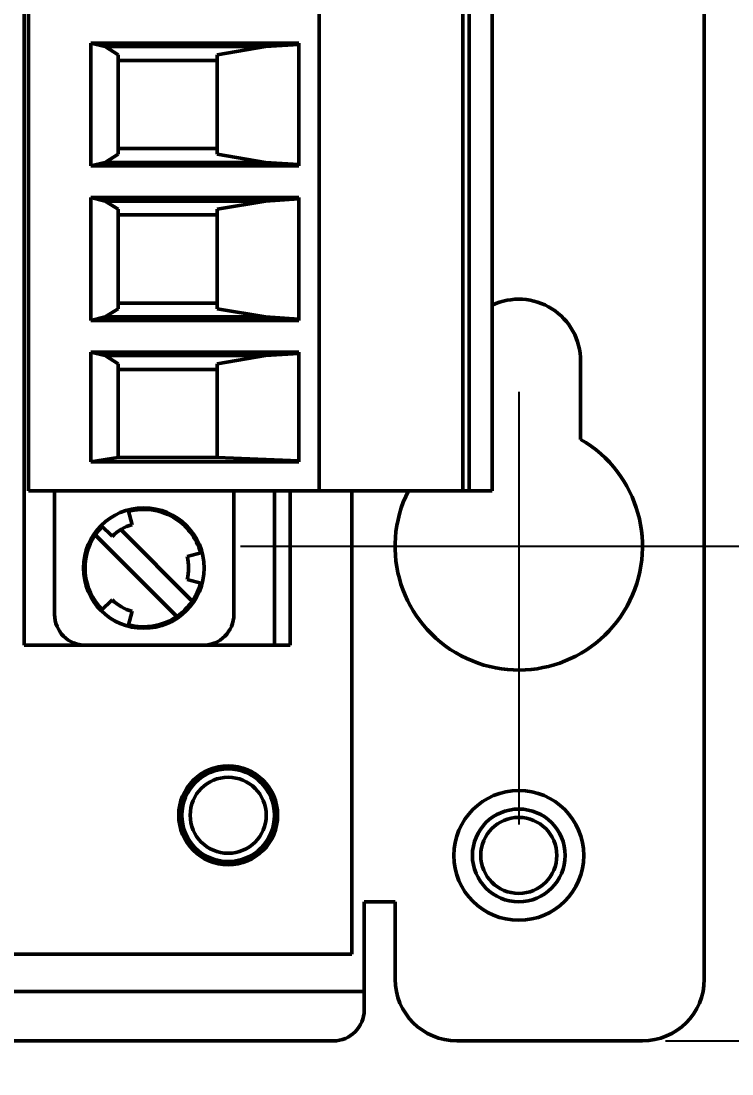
# Model space of a CAD drawing. Header units: millimetres. Extents: x 3100 to 5091, y 868 to 1900.
# Drawn here: x 3562.04 to 3585.03, y 1597.35 to 1631.43 of the extents above; entities that cross this region are included whole.
import ezdxf

# ---------------------------------------------------------------- set-up
doc = ezdxf.new("R2010")
doc.units = ezdxf.units.MM
doc.header["$LTSCALE"] = 1.8
for name, color, linetype, lineweight in [('외형선(ISO)', 7, 'Continuous', 50), ('중심 표식(ISO)', 7, 'Continuous', 25), ('치수(ISO)', 7, 'Continuous', 25)]:
    doc.layers.add(name, color=color, linetype=linetype, lineweight=lineweight)
doc.styles.add('레이블 문자 (JIS)', font='')
doc.styles.get('레이블 문자 (JIS)').set_extended_font_data('Gulim')
doc.dimstyles.new('복사 대상기본값 (JIS)', dxfattribs={"dimscale": 1.5, "dimtxt": 3, "dimasz": 2, "dimexe": 1, "dimexo": 0.5, "dimgap": 0.8, "dimtad": 1, "dimdsep": 46, "dimtxsty": '레이블 문자 (JIS)', "dimblk": 'Filled-1', "dimcen": 0.09, "dimdle": 10, "dimclrd": 256, "dimclre": 256, "dimclrt": 256, "dimazin": 2, "dimtfac": 0.666667, "dimtmove": 0, "dimatfit": 3, "dimldrblk": 'OPEN', "dimfxl": 1, "dimtolj": 1, "dimtzin": 0, "dimlwd": -1, "dimlwe": -1, "dimarcsym": 0})

# ---------------------------------------------------------------- blocks, each defined once
blk = doc.blocks.new('Filled-1')
at = {"color": 0}
for p, q in [((0, 0), (-1, 0.1)), ((-1, 0.1), (-1, -0.1)), ((-1, 0), (0, 0)), ((-1, -0.1), (0, 0))]:
    blk.add_line(p, q, dxfattribs=at)
at = {"color": 0, "flags": 128}
blk.add_lwpolyline([(-1, -0.1), (0, 0), (-1, 0.1), (-1, -0.1)], dxfattribs=at)
at = {"color": 0}
blk.add_solid([(-1, -0.1), (0, 0), (-1, 0.1), (-1, -0.1)], dxfattribs=at)
blk = doc.blocks.new('*D699')
at = {"layer": 'Defpoints', "color": 0}
for p in [(3587.14, 1614.426), (3615.867, 1614.426), (3582.14, 1598.426)]:
    blk.add_point(p, dxfattribs=at)
at = {"layer": '치수(ISO)'}
for p, q in [((3615.867, 1617.426), (3615.867, 1620.426)), ((3587.89, 1614.426), (3617.367, 1614.426)), ((3582.89, 1598.426), (3617.367, 1598.426)), ((3615.867, 1595.426), (3615.867, 1555.762))]:
    blk.add_line(p, q, dxfattribs=at)
at = {"layer": '치수(ISO)', "linetype": 'ByBlock', "xscale": 3, "yscale": 3, "zscale": 3}
for p, rotation in [((3615.867, 1614.426), 270), ((3615.867, 1598.426), 90)]:
    blk.add_blockref('Filled-1', p, dxfattribs=dict(at, rotation=rotation))
at = {"layer": '치수(ISO)', "insert": (3605.158, 1568.469), "char_height": 15, "attachment_point": 5, "rotation": 90, "style": '레이블 문자 (JIS)'}
blk.add_mtext('\\A1;16', dxfattribs=at)
blk = doc.blocks.new('_Open')
at = {"color": 0, "linetype": 'ByBlock', "lineweight": -2}
for p, q in [((-1, 0.167), (0, 0)), ((-1, -0.167), (0, 0)), ((0, 0), (-1, 0))]:
    blk.add_line(p, q, dxfattribs=at)

msp = doc.modelspace()

# ---------------------------------------------------------------- linework, layer by layer
at = {"layer": '외형선(ISO)'}
for p, q in [((3584.14, 1690.026), (3584.14, 1600.426)), ((3562.14, 1611.226), (3562.14, 1641.226)), ((3562.28, 1636.226), (3562.28, 1616.226)), ((3571.68, 1616.226), (3571.68, 1636.226)), ((3576.334, 1616.226), (3576.334, 1636.226)), ((3576.53, 1636.226), (3576.53, 1616.226)), ((3577.28, 1636.226), (3577.28, 1616.226)), ((3564.297, 1630.714), (3564.759, 1630.601)), ((3564.297, 1630.714), (3564.297, 1626.739)), ((3564.297, 1630.714), (3571.03, 1630.714)), ((3571.03, 1626.739), (3571.03, 1630.714)), ((3564.759, 1630.601), (3565.18, 1630.337)), ((3569.946, 1630.601), (3564.759, 1630.601)), ((3565.18, 1627.116), (3565.18, 1630.337)), ((3568.38, 1630.337), (3569.946, 1630.601)), ((3568.38, 1627.116), (3568.38, 1630.337)), ((3569.946, 1630.601), (3571.03, 1630.672)), ((3568.38, 1630.151), (3565.18, 1630.151)), ((3565.18, 1627.301), (3568.38, 1627.301)), ((3564.759, 1626.851), (3565.18, 1627.116)), ((3568.38, 1627.116), (3569.946, 1626.851)), ((3564.297, 1626.739), (3564.759, 1626.851)), ((3564.297, 1626.739), (3571.03, 1626.739)), ((3569.946, 1626.851), (3564.759, 1626.851)), ((3569.946, 1626.851), (3571.03, 1626.78)), ((3564.297, 1625.714), (3564.759, 1625.601)), ((3564.297, 1625.714), (3564.297, 1621.739)), ((3564.297, 1625.714), (3571.03, 1625.714)), ((3564.759, 1625.601), (3565.18, 1625.337)), ((3569.946, 1625.601), (3564.759, 1625.601)), ((3568.38, 1625.337), (3569.946, 1625.601)), ((3569.946, 1625.601), (3571.03, 1625.672)), ((3571.03, 1621.739), (3571.03, 1625.714)), ((3565.18, 1622.116), (3565.18, 1625.337)), ((3568.38, 1622.116), (3568.38, 1625.337)), ((3568.38, 1625.151), (3565.18, 1625.151)), ((3565.18, 1622.301), (3568.38, 1622.301)), ((3564.297, 1621.739), (3564.759, 1621.851)), ((3564.759, 1621.851), (3565.18, 1622.116)), ((3569.946, 1621.851), (3564.759, 1621.851)), ((3568.38, 1622.116), (3569.946, 1621.851)), ((3569.946, 1621.851), (3571.03, 1621.78)), ((3564.297, 1621.739), (3571.03, 1621.739)), ((3564.297, 1620.714), (3564.759, 1620.601)), ((3564.297, 1620.714), (3564.297, 1617.168)), ((3564.297, 1620.714), (3571.03, 1620.714)), ((3564.759, 1620.601), (3565.18, 1620.337)), ((3569.946, 1620.601), (3564.759, 1620.601)), ((3568.38, 1620.337), (3569.946, 1620.601)), ((3569.946, 1620.601), (3571.03, 1620.672)), ((3571.03, 1617.168), (3571.03, 1620.714)), ((3565.18, 1617.301), (3565.18, 1620.337)), ((3568.38, 1620.151), (3565.18, 1620.151)), ((3568.38, 1617.301), (3568.38, 1620.337)), ((3580.14, 1620.426), (3580.14, 1617.89)), ((3564.297, 1617.168), (3565.18, 1617.301)), ((3564.297, 1617.168), (3571.03, 1617.168)), ((3568.38, 1617.301), (3565.18, 1617.301)), ((3568.38, 1617.301), (3571.03, 1617.193)), ((3562.28, 1616.226), (3571.48, 1616.226)), ((3563.125, 1612.226), (3563.125, 1616.226)), ((3568.925, 1616.226), (3568.925, 1612.226)), ((3570.24, 1611.226), (3570.24, 1616.226)), ((3570.74, 1616.226), (3570.74, 1611.226)), ((3571.68, 1616.226), (3571.48, 1616.226)), ((3571.68, 1616.226), (3576.334, 1616.226)), ((3572.74, 1601.226), (3572.74, 1616.226)), ((3576.334, 1616.226), (3576.53, 1616.226)), ((3577.089, 1616.226), (3576.53, 1616.226)), ((3577.28, 1616.226), (3577.089, 1616.226)), ((3565.635, 1615.127), (3565.505, 1615.61)), ((3564.985, 1614.752), (3564.631, 1615.105)), ((3564.442, 1614.799), (3567.083, 1612.158)), ((3567.578, 1612.653), (3565.263, 1614.969)), ((3567.411, 1614.102), (3567.894, 1614.231)), ((3567.411, 1613.351), (3567.894, 1613.222)), ((3564.985, 1612.701), (3564.631, 1612.348)), ((3565.635, 1612.326), (3565.505, 1611.843)), ((3562.14, 1611.226), (3564.125, 1611.226)), ((3567.925, 1611.226), (3564.125, 1611.226)), ((3567.925, 1611.226), (3570.24, 1611.226)), ((3570.74, 1611.226), (3570.24, 1611.226)), ((3573.14, 1602.926), (3573.14, 1602.526)), ((3574.14, 1602.926), (3573.14, 1602.926)), ((3574.14, 1600.426), (3574.14, 1602.926)), ((3573.14, 1602.526), (3573.14, 1600.026)), ((3557.34, 1601.226), (3572.74, 1601.226)), ((3570.14, 1600.026), (3557.54, 1600.026)), ((3570.14, 1600.026), (3573.14, 1600.026)), ((3573.14, 1599.426), (3573.14, 1600.026)), ((3557.54, 1598.426), (3570.14, 1598.426)), ((3572.14, 1598.426), (3570.14, 1598.426)), ((3582.14, 1598.426), (3576.14, 1598.426))]:
    msp.add_line(p, q, dxfattribs=at)
for centre, radius in [((3566.01, 1613.726), 1.95), ((3568.74, 1605.726), 1.6), ((3568.74, 1605.726), 1.5), ((3568.74, 1605.726), 1.23), ((3578.14, 1604.426), 2.1), ((3578.14, 1604.426), 1.5), ((3578.14, 1604.426), 1.23)]:
    msp.add_circle(centre, radius, dxfattribs=at)
for centre, radius, start, end in [((3578.14, 1620.426), 2, 0, 115.4676), ((3578.14, 1614.426), 4, 153.2563, 60), ((3566.01, 1613.726), 1.9, 15, 105), ((3566.01, 1613.726), 1.9, 135, 145.6151), ((3566.01, 1613.726), 1.45, 105, 135), ((3566.01, 1613.726), 1.9, 145.6151, 225), ((3566.01, 1613.726), 1.45, 345, 15), ((3566.01, 1613.726), 1.9, 325.6151, 345), ((3566.01, 1613.726), 1.45, 225, 255), ((3566.01, 1613.726), 1.9, 304.3849, 325.6151), ((3564.125, 1612.226), 1, 180, 270), ((3566.01, 1613.726), 1.9, 255, 304.3849), ((3567.925, 1612.226), 1, 270, 0), ((3576.14, 1600.426), 2, 180, 270), ((3582.14, 1600.426), 2, 270, 0), ((3572.14, 1599.426), 1, 270, 0)]:
    msp.add_arc(centre, radius, start, end, dxfattribs=at)
at = {"layer": '중심 표식(ISO)'}
for p, q in [((3578.14, 1619.426), (3578.14, 1605.426)), ((3587.14, 1614.426), (3569.14, 1614.426))]:
    msp.add_line(p, q, dxfattribs=at)

# ---------------------------------------------------------------- dimensions: what is measured, and where the dimension line sits
at = {"layer": '치수(ISO)'}
dim = msp.add_linear_dim(base=(3615.867, 1614.426), p1=(3582.14, 1598.426), p2=(3587.14, 1614.426), angle=90, dimstyle='복사 대상기본값 (JIS)', override={"dimtxt": 10, "dimgap": 2, "dimtxsty": '레이블 문자 (JIS)', "dimtofl": 0, "dimatfit": 1, "dimldrblk": 'Open'}, dxfattribs=at)
dim.commit()
dim.dimension.update_dxf_attribs({"geometry": '*D699', "text_midpoint": (3615.867, 1568.469), "dimtype": 160})

doc.saveas('drawing.dxf')
